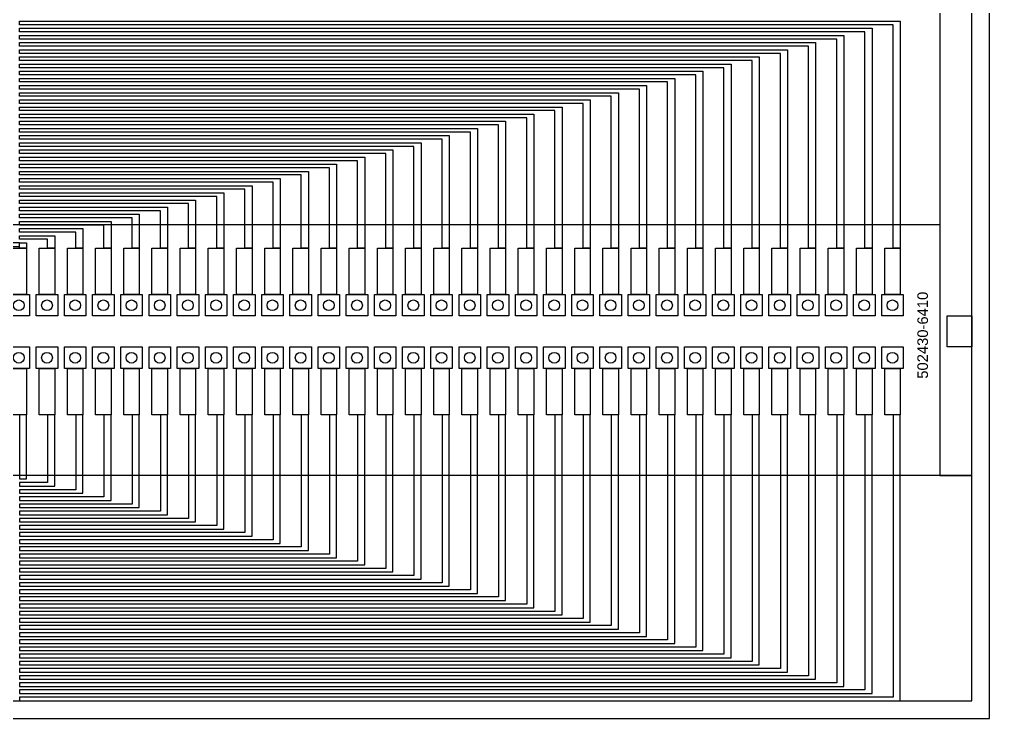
# Model space of a CAD drawing. Header units: inches. Extents: x 67224 to 207569, y -39728 to -14154.
# Drawn here: x 193799 to 207569, y -36054 to -26122 of the extents above; entities that cross this region are included whole.
import ezdxf

# ---------------------------------------------------------------- set-up
doc = ezdxf.new("R2010")
doc.units = ezdxf.units.IN
doc.header["$MEASUREMENT"] = 0
for name, color, linetype in [('board outline', 130, 'Continuous'), ('bottom copper', 160, 'Continuous'), ('bottom solder mask', 94, 'Continuous'), ('drill', 44, 'Continuous'), ('top copper', 10, 'Continuous'), ('top solder mask', 90, 'Continuous')]:
    doc.layers.add(name, color=color, linetype=linetype)
doc.styles.get("Standard").update_dxf_attribs({"font": 'arial.ttf'})

msp = doc.modelspace()

# ---------------------------------------------------------------- linework, layer by layer
at = {"layer": 'board outline'}
msp.add_lwpolyline([(153707, -17028), (153707, -36054), (172370, -36054), (172370, -32904), (188906, -32904), (188906, -36054), (207569, -36054), (207569, -17028), (193980, -17028), (193980, -15974), (167296, -15974), (167296, -17028)], close=True, dxfattribs=at)
at = {"layer": 'bottom copper'}
for points in [[(207315, -32599), (207315, -19822), (206864, -19822), (206864, -32599)], [(206864, -29039), (193158, -29039), (193158, -23558), (206864, -23558)], [(193680, -30030), (193680, -29370), (193900, -29370), (193900, -30030)], [(194080, -30030), (194080, -29370), (194300, -29370), (194300, -30030)], [(194480, -30030), (194480, -29370), (194700, -29370), (194700, -30030)], [(194880, -30030), (194880, -29370), (195100, -29370), (195100, -30030)], [(195280, -30030), (195280, -29370), (195500, -29370), (195500, -30030)], [(195680, -30030), (195680, -29370), (195900, -29370), (195900, -30030)], [(196080, -30030), (196080, -29370), (196300, -29370), (196300, -30030)], [(196480, -30030), (196480, -29370), (196700, -29370), (196700, -30030)], [(196880, -30030), (196880, -29370), (197100, -29370), (197100, -30030)], [(197280, -30030), (197280, -29370), (197500, -29370), (197500, -30030)], [(197680, -30030), (197680, -29370), (197900, -29370), (197900, -30030)], [(198080, -30030), (198080, -29370), (198300, -29370), (198300, -30030)], [(198480, -30030), (198480, -29370), (198700, -29370), (198700, -30030)], [(198880, -30030), (198880, -29370), (199100, -29370), (199100, -30030)], [(199280, -30030), (199280, -29370), (199500, -29370), (199500, -30030)], [(199680, -30030), (199680, -29370), (199900, -29370), (199900, -30030)], [(200080, -30030), (200080, -29370), (200300, -29370), (200300, -30030)], [(200480, -30030), (200480, -29370), (200700, -29370), (200700, -30030)], [(200880, -30030), (200880, -29370), (201100, -29370), (201100, -30030)], [(201280, -30030), (201280, -29370), (201500, -29370), (201500, -30030)], [(201680, -30030), (201680, -29370), (201900, -29370), (201900, -30030)], [(202080, -30030), (202080, -29370), (202300, -29370), (202300, -30030)], [(202480, -30030), (202480, -29370), (202700, -29370), (202700, -30030)], [(202880, -30030), (202880, -29370), (203100, -29370), (203100, -30030)], [(203280, -30030), (203280, -29370), (203500, -29370), (203500, -30030)], [(203680, -30030), (203680, -29370), (203900, -29370), (203900, -30030)], [(204080, -30030), (204080, -29370), (204300, -29370), (204300, -30030)], [(204480, -30030), (204480, -29370), (204700, -29370), (204700, -30030)], [(204880, -30030), (204880, -29370), (205100, -29370), (205100, -30030)], [(205280, -30030), (205280, -29370), (205500, -29370), (205500, -30030)], [(205680, -30030), (205680, -29370), (205900, -29370), (205900, -30030)], [(206080, -30030), (206080, -29370), (206300, -29370), (206300, -30030)], [(193943, -30335), (193638, -30335), (193638, -30030), (193943, -30030)], [(194343, -30335), (194038, -30335), (194038, -30030), (194343, -30030)], [(194743, -30335), (194438, -30335), (194438, -30030), (194743, -30030)], [(195143, -30335), (194838, -30335), (194838, -30030), (195143, -30030)], [(195543, -30335), (195238, -30335), (195238, -30030), (195543, -30030)], [(195943, -30335), (195638, -30335), (195638, -30030), (195943, -30030)], [(196343, -30335), (196038, -30335), (196038, -30030), (196343, -30030)], [(196743, -30335), (196438, -30335), (196438, -30030), (196743, -30030)], [(197143, -30335), (196838, -30335), (196838, -30030), (197143, -30030)], [(197543, -30335), (197238, -30335), (197238, -30030), (197543, -30030)], [(197943, -30335), (197638, -30335), (197638, -30030), (197943, -30030)], [(198343, -30335), (198038, -30335), (198038, -30030), (198343, -30030)], [(198743, -30335), (198438, -30335), (198438, -30030), (198743, -30030)], [(199143, -30335), (198838, -30335), (198838, -30030), (199143, -30030)], [(199543, -30335), (199238, -30335), (199238, -30030), (199543, -30030)], [(199943, -30335), (199638, -30335), (199638, -30030), (199943, -30030)], [(200343, -30335), (200038, -30335), (200038, -30030), (200343, -30030)], [(200743, -30335), (200438, -30335), (200438, -30030), (200743, -30030)], [(201143, -30335), (200838, -30335), (200838, -30030), (201143, -30030)], [(201543, -30335), (201238, -30335), (201238, -30030), (201543, -30030)], [(201943, -30335), (201638, -30335), (201638, -30030), (201943, -30030)], [(202343, -30335), (202038, -30335), (202038, -30030), (202343, -30030)], [(202743, -30335), (202438, -30335), (202438, -30030), (202743, -30030)], [(203143, -30335), (202838, -30335), (202838, -30030), (203143, -30030)], [(203543, -30335), (203238, -30335), (203238, -30030), (203543, -30030)], [(203943, -30335), (203638, -30335), (203638, -30030), (203943, -30030)], [(204343, -30335), (204038, -30335), (204038, -30030), (204343, -30030)], [(204743, -30335), (204438, -30335), (204438, -30030), (204743, -30030)], [(205143, -30335), (204838, -30335), (204838, -30030), (205143, -30030)], [(205543, -30335), (205238, -30335), (205238, -30030), (205543, -30030)], [(205943, -30335), (205638, -30335), (205638, -30030), (205943, -30030)], [(206343, -30335), (206038, -30335), (206038, -30030), (206343, -30030)], [(193943, -31080), (193638, -31080), (193638, -30775), (193943, -30775)], [(194343, -31080), (194038, -31080), (194038, -30775), (194343, -30775)], [(194743, -31080), (194438, -31080), (194438, -30775), (194743, -30775)], [(195143, -31080), (194838, -31080), (194838, -30775), (195143, -30775)], [(195543, -31080), (195238, -31080), (195238, -30775), (195543, -30775)], [(195943, -31080), (195638, -31080), (195638, -30775), (195943, -30775)], [(196343, -31080), (196038, -31080), (196038, -30775), (196343, -30775)], [(196743, -31080), (196438, -31080), (196438, -30775), (196743, -30775)], [(197143, -31080), (196838, -31080), (196838, -30775), (197143, -30775)], [(197543, -31080), (197238, -31080), (197238, -30775), (197543, -30775)], [(197943, -31080), (197638, -31080), (197638, -30775), (197943, -30775)], [(198343, -31080), (198038, -31080), (198038, -30775), (198343, -30775)], [(198743, -31080), (198438, -31080), (198438, -30775), (198743, -30775)], [(199143, -31080), (198838, -31080), (198838, -30775), (199143, -30775)], [(199543, -31080), (199238, -31080), (199238, -30775), (199543, -30775)], [(199943, -31080), (199638, -31080), (199638, -30775), (199943, -30775)], [(200343, -31080), (200038, -31080), (200038, -30775), (200343, -30775)], [(200743, -31080), (200438, -31080), (200438, -30775), (200743, -30775)], [(201143, -31080), (200838, -31080), (200838, -30775), (201143, -30775)], [(201543, -31080), (201238, -31080), (201238, -30775), (201543, -30775)], [(201943, -31080), (201638, -31080), (201638, -30775), (201943, -30775)], [(202343, -31080), (202038, -31080), (202038, -30775), (202343, -30775)], [(202743, -31080), (202438, -31080), (202438, -30775), (202743, -30775)], [(203143, -31080), (202838, -31080), (202838, -30775), (203143, -30775)], [(203543, -31080), (203238, -31080), (203238, -30775), (203543, -30775)], [(203943, -31080), (203638, -31080), (203638, -30775), (203943, -30775)], [(204343, -31080), (204038, -31080), (204038, -30775), (204343, -30775)], [(204743, -31080), (204438, -31080), (204438, -30775), (204743, -30775)], [(205143, -31080), (204838, -31080), (204838, -30775), (205143, -30775)], [(205543, -31080), (205238, -31080), (205238, -30775), (205543, -30775)], [(205943, -31080), (205638, -31080), (205638, -30775), (205943, -30775)], [(206343, -31080), (206038, -31080), (206038, -30775), (206343, -30775)], [(193680, -31740), (193680, -31080), (193900, -31080), (193900, -31740)], [(194080, -31740), (194080, -31080), (194300, -31080), (194300, -31740)], [(194480, -31740), (194480, -31080), (194700, -31080), (194700, -31740)], [(194880, -31740), (194880, -31080), (195100, -31080), (195100, -31740)], [(195280, -31740), (195280, -31080), (195500, -31080), (195500, -31740)], [(195680, -31740), (195680, -31080), (195900, -31080), (195900, -31740)], [(196080, -31740), (196080, -31080), (196300, -31080), (196300, -31740)], [(196480, -31740), (196480, -31080), (196700, -31080), (196700, -31740)], [(196880, -31740), (196880, -31080), (197100, -31080), (197100, -31740)], [(197280, -31740), (197280, -31080), (197500, -31080), (197500, -31740)], [(197680, -31740), (197680, -31080), (197900, -31080), (197900, -31740)], [(198080, -31740), (198080, -31080), (198300, -31080), (198300, -31740)], [(198480, -31740), (198480, -31080), (198700, -31080), (198700, -31740)], [(198880, -31740), (198880, -31080), (199100, -31080), (199100, -31740)], [(199280, -31740), (199280, -31080), (199500, -31080), (199500, -31740)], [(199680, -31740), (199680, -31080), (199900, -31080), (199900, -31740)], [(200080, -31740), (200080, -31080), (200300, -31080), (200300, -31740)], [(200480, -31740), (200480, -31080), (200700, -31080), (200700, -31740)], [(200880, -31740), (200880, -31080), (201100, -31080), (201100, -31740)], [(201280, -31740), (201280, -31080), (201500, -31080), (201500, -31740)], [(201680, -31740), (201680, -31080), (201900, -31080), (201900, -31740)], [(202080, -31740), (202080, -31080), (202300, -31080), (202300, -31740)], [(202480, -31740), (202480, -31080), (202700, -31080), (202700, -31740)], [(202880, -31740), (202880, -31080), (203100, -31080), (203100, -31740)], [(203280, -31740), (203280, -31080), (203500, -31080), (203500, -31740)], [(203680, -31740), (203680, -31080), (203900, -31080), (203900, -31740)], [(204080, -31740), (204080, -31080), (204300, -31080), (204300, -31740)], [(204480, -31740), (204480, -31080), (204700, -31080), (204700, -31740)], [(204880, -31740), (204880, -31080), (205100, -31080), (205100, -31740)], [(205280, -31740), (205280, -31080), (205500, -31080), (205500, -31740)], [(205680, -31740), (205680, -31080), (205900, -31080), (205900, -31740)], [(206080, -31740), (206080, -31080), (206300, -31080), (206300, -31740)], [(207315, -32599), (189211, -32599), (189211, -35800), (207315, -35800)]]:
    msp.add_lwpolyline(points, close=True, dxfattribs=at)
at = {"layer": 'bottom solder mask'}
for points in [[(193680, -30030), (193680, -29370), (193900, -29370), (193900, -30030)], [(194080, -30030), (194080, -29370), (194300, -29370), (194300, -30030)], [(194480, -30030), (194480, -29370), (194700, -29370), (194700, -30030)], [(194880, -30030), (194880, -29370), (195100, -29370), (195100, -30030)], [(195280, -30030), (195280, -29370), (195500, -29370), (195500, -30030)], [(195680, -30030), (195680, -29370), (195900, -29370), (195900, -30030)], [(196080, -30030), (196080, -29370), (196300, -29370), (196300, -30030)], [(196480, -30030), (196480, -29370), (196700, -29370), (196700, -30030)], [(196880, -30030), (196880, -29370), (197100, -29370), (197100, -30030)], [(197280, -30030), (197280, -29370), (197500, -29370), (197500, -30030)], [(197680, -30030), (197680, -29370), (197900, -29370), (197900, -30030)], [(198080, -30030), (198080, -29370), (198300, -29370), (198300, -30030)], [(198480, -30030), (198480, -29370), (198700, -29370), (198700, -30030)], [(198880, -30030), (198880, -29370), (199100, -29370), (199100, -30030)], [(199280, -30030), (199280, -29370), (199500, -29370), (199500, -30030)], [(199680, -30030), (199680, -29370), (199900, -29370), (199900, -30030)], [(200080, -30030), (200080, -29370), (200300, -29370), (200300, -30030)], [(200480, -30030), (200480, -29370), (200700, -29370), (200700, -30030)], [(200880, -30030), (200880, -29370), (201100, -29370), (201100, -30030)], [(201280, -30030), (201280, -29370), (201500, -29370), (201500, -30030)], [(201680, -30030), (201680, -29370), (201900, -29370), (201900, -30030)], [(202080, -30030), (202080, -29370), (202300, -29370), (202300, -30030)], [(202480, -30030), (202480, -29370), (202700, -29370), (202700, -30030)], [(202880, -30030), (202880, -29370), (203100, -29370), (203100, -30030)], [(203280, -30030), (203280, -29370), (203500, -29370), (203500, -30030)], [(203680, -30030), (203680, -29370), (203900, -29370), (203900, -30030)], [(204080, -30030), (204080, -29370), (204300, -29370), (204300, -30030)], [(204480, -30030), (204480, -29370), (204700, -29370), (204700, -30030)], [(204880, -30030), (204880, -29370), (205100, -29370), (205100, -30030)], [(205280, -30030), (205280, -29370), (205500, -29370), (205500, -30030)], [(205680, -30030), (205680, -29370), (205900, -29370), (205900, -30030)], [(206080, -30030), (206080, -29370), (206300, -29370), (206300, -30030)], [(207315, -30335), (207315, -30775), (206965, -30775), (206965, -30335)], [(193680, -31740), (193680, -31080), (193900, -31080), (193900, -31740)], [(194080, -31740), (194080, -31080), (194300, -31080), (194300, -31740)], [(194480, -31740), (194480, -31080), (194700, -31080), (194700, -31740)], [(194880, -31740), (194880, -31080), (195100, -31080), (195100, -31740)], [(195280, -31740), (195280, -31080), (195500, -31080), (195500, -31740)], [(195680, -31740), (195680, -31080), (195900, -31080), (195900, -31740)], [(196080, -31740), (196080, -31080), (196300, -31080), (196300, -31740)], [(196480, -31740), (196480, -31080), (196700, -31080), (196700, -31740)], [(196880, -31740), (196880, -31080), (197100, -31080), (197100, -31740)], [(197280, -31740), (197280, -31080), (197500, -31080), (197500, -31740)], [(197680, -31740), (197680, -31080), (197900, -31080), (197900, -31740)], [(198080, -31740), (198080, -31080), (198300, -31080), (198300, -31740)], [(198480, -31740), (198480, -31080), (198700, -31080), (198700, -31740)], [(198880, -31740), (198880, -31080), (199100, -31080), (199100, -31740)], [(199280, -31740), (199280, -31080), (199500, -31080), (199500, -31740)], [(199680, -31740), (199680, -31080), (199900, -31080), (199900, -31740)], [(200080, -31740), (200080, -31080), (200300, -31080), (200300, -31740)], [(200480, -31740), (200480, -31080), (200700, -31080), (200700, -31740)], [(200880, -31740), (200880, -31080), (201100, -31080), (201100, -31740)], [(201280, -31740), (201280, -31080), (201500, -31080), (201500, -31740)], [(201680, -31740), (201680, -31080), (201900, -31080), (201900, -31740)], [(202080, -31740), (202080, -31080), (202300, -31080), (202300, -31740)], [(202480, -31740), (202480, -31080), (202700, -31080), (202700, -31740)], [(202880, -31740), (202880, -31080), (203100, -31080), (203100, -31740)], [(203280, -31740), (203280, -31080), (203500, -31080), (203500, -31740)], [(203680, -31740), (203680, -31080), (203900, -31080), (203900, -31740)], [(204080, -31740), (204080, -31080), (204300, -31080), (204300, -31740)], [(204480, -31740), (204480, -31080), (204700, -31080), (204700, -31740)], [(204880, -31740), (204880, -31080), (205100, -31080), (205100, -31740)], [(205280, -31740), (205280, -31080), (205500, -31080), (205500, -31740)], [(205680, -31740), (205680, -31080), (205900, -31080), (205900, -31740)], [(206080, -31740), (206080, -31080), (206300, -31080), (206300, -31740)]]:
    msp.add_lwpolyline(points, close=True, dxfattribs=at)
at = {"layer": 'drill'}
for centre in [(193790, -30183), (194190, -30183), (194590, -30183), (194990, -30183), (195390, -30183), (195790, -30183), (196190, -30183), (196590, -30183), (196990, -30183), (197390, -30183), (197790, -30183), (198190, -30183), (198590, -30183), (198990, -30183), (199390, -30183), (199790, -30183), (200190, -30183), (200590, -30183), (200990, -30183), (201390, -30183), (201790, -30183), (202190, -30183), (202590, -30183), (202990, -30183), (203390, -30183), (203790, -30183), (204190, -30183), (204590, -30183), (204990, -30183), (205390, -30183), (205790, -30183), (206190, -30183), (193790, -30928), (194190, -30928), (194590, -30928), (194990, -30928), (195390, -30928), (195790, -30928), (196190, -30928), (196590, -30928), (196990, -30928), (197390, -30928), (197790, -30928), (198190, -30928), (198590, -30928), (198990, -30928), (199390, -30928), (199790, -30928), (200190, -30928), (200590, -30928), (200990, -30928), (201390, -30928), (201790, -30928), (202190, -30928), (202590, -30928), (202990, -30928), (203390, -30928), (203790, -30928), (204190, -30928), (204590, -30928), (204990, -30928), (205390, -30928), (205790, -30928), (206190, -30928)]:
    msp.add_circle(centre, 76.2, dxfattribs=at)
at = {"layer": 'top copper'}
for points in [[(206300, -29370), (206199, -29370), (206199, -26198), (193799, -26198), (193799, -26148), (206300, -26148)], [(205900, -29370), (205799, -29370), (205799, -26300), (193799, -26300), (193799, -26249), (205900, -26249)], [(205500, -29370), (205399, -29370), (205399, -26402), (193799, -26402), (193799, -26351), (205500, -26351)], [(205100, -29370), (204999, -29370), (204999, -26503), (193799, -26503), (193799, -26452), (205100, -26452)], [(204700, -29370), (204599, -29370), (204599, -26605), (193799, -26605), (193799, -26554), (204700, -26554)], [(204300, -29370), (204199, -29370), (204199, -26706), (193799, -26706), (193799, -26656), (204300, -26656)], [(203900, -29370), (203799, -29370), (203799, -26808), (193799, -26808), (193799, -26757), (203900, -26757)], [(203500, -29370), (203399, -29370), (203399, -26910), (193799, -26910), (193799, -26859), (203500, -26859)], [(203100, -29370), (202999, -29370), (202999, -27011), (193799, -27011), (193799, -26960), (203100, -26960)], [(202700, -29370), (202599, -29370), (202599, -27113), (193799, -27113), (193799, -27062), (202700, -27062)], [(202300, -29370), (202199, -29370), (202199, -27214), (193799, -27214), (193799, -27164), (202300, -27164)], [(201900, -29370), (201799, -29370), (201799, -27316), (193799, -27316), (193799, -27265), (201900, -27265)], [(201500, -29370), (201399, -29370), (201399, -27418), (193799, -27418), (193799, -27367), (201500, -27367)], [(201100, -29370), (200999, -29370), (200999, -27519), (193799, -27519), (193799, -27468), (201100, -27468)], [(200700, -29370), (200599, -29370), (200599, -27621), (193799, -27621), (193799, -27570), (200700, -27570)], [(200300, -29370), (200199, -29370), (200199, -27722), (193799, -27722), (193799, -27672), (200300, -27672)], [(199900, -29370), (199799, -29370), (199799, -27824), (193799, -27824), (193799, -27773), (199900, -27773)], [(199500, -29370), (199399, -29370), (199399, -27926), (193799, -27926), (193799, -27875), (199500, -27875)], [(199100, -29370), (198999, -29370), (198999, -28027), (193799, -28027), (193799, -27976), (199100, -27976)], [(198700, -29370), (198599, -29370), (198599, -28129), (193799, -28129), (193799, -28078), (198700, -28078)], [(198300, -29370), (198199, -29370), (198199, -28230), (193799, -28230), (193799, -28180), (198300, -28180)], [(197900, -29370), (197799, -29370), (197799, -28332), (193799, -28332), (193799, -28281), (197900, -28281)], [(197500, -29370), (197399, -29370), (197399, -28434), (193799, -28434), (193799, -28383), (197500, -28383)], [(197100, -29370), (196999, -29370), (196999, -28535), (193799, -28535), (193799, -28484), (197100, -28484)], [(196700, -29370), (196599, -29370), (196599, -28637), (193799, -28637), (193799, -28586), (196700, -28586)], [(196300, -29370), (196199, -29370), (196199, -28738), (193799, -28738), (193799, -28688), (196300, -28688)], [(195900, -29370), (195799, -29370), (195799, -28840), (193799, -28840), (193799, -28789), (195900, -28789)], [(195500, -29370), (195399, -29370), (195399, -28942), (193799, -28942), (193799, -28891), (195500, -28891)], [(195100, -29370), (194999, -29370), (194999, -29043), (193799, -29043), (193799, -28992), (195100, -28992)], [(194700, -29370), (194599, -29370), (194599, -29145), (193799, -29145), (193799, -29094), (194700, -29094)], [(193799, -29297), (187020, -29297), (187020, -29348), (193799, -29348)], [(194300, -29370), (194199, -29370), (194199, -29246), (193799, -29246), (193799, -29196), (194300, -29196)], [(193900, -29370), (193799, -29370), (193799, -29348), (193799, -29348), (193799, -29297), (193900, -29297)], [(193680, -30030), (193680, -29370), (193900, -29370), (193900, -30030)], [(194080, -30030), (194080, -29370), (194300, -29370), (194300, -30030)], [(194480, -30030), (194480, -29370), (194700, -29370), (194700, -30030)], [(194880, -30030), (194880, -29370), (195100, -29370), (195100, -30030)], [(195280, -30030), (195280, -29370), (195500, -29370), (195500, -30030)], [(195680, -30030), (195680, -29370), (195900, -29370), (195900, -30030)], [(196080, -30030), (196080, -29370), (196300, -29370), (196300, -30030)], [(196480, -30030), (196480, -29370), (196700, -29370), (196700, -30030)], [(196880, -30030), (196880, -29370), (197100, -29370), (197100, -30030)], [(197280, -30030), (197280, -29370), (197500, -29370), (197500, -30030)], [(197680, -30030), (197680, -29370), (197900, -29370), (197900, -30030)], [(198080, -30030), (198080, -29370), (198300, -29370), (198300, -30030)], [(198480, -30030), (198480, -29370), (198700, -29370), (198700, -30030)], [(198880, -30030), (198880, -29370), (199100, -29370), (199100, -30030)], [(199280, -30030), (199280, -29370), (199500, -29370), (199500, -30030)], [(199680, -30030), (199680, -29370), (199900, -29370), (199900, -30030)], [(200080, -30030), (200080, -29370), (200300, -29370), (200300, -30030)], [(200480, -30030), (200480, -29370), (200700, -29370), (200700, -30030)], [(200880, -30030), (200880, -29370), (201100, -29370), (201100, -30030)], [(201280, -30030), (201280, -29370), (201500, -29370), (201500, -30030)], [(201680, -30030), (201680, -29370), (201900, -29370), (201900, -30030)], [(202080, -30030), (202080, -29370), (202300, -29370), (202300, -30030)], [(202480, -30030), (202480, -29370), (202700, -29370), (202700, -30030)], [(202880, -30030), (202880, -29370), (203100, -29370), (203100, -30030)], [(203280, -30030), (203280, -29370), (203500, -29370), (203500, -30030)], [(203680, -30030), (203680, -29370), (203900, -29370), (203900, -30030)], [(204080, -30030), (204080, -29370), (204300, -29370), (204300, -30030)], [(204480, -30030), (204480, -29370), (204700, -29370), (204700, -30030)], [(204880, -30030), (204880, -29370), (205100, -29370), (205100, -30030)], [(205280, -30030), (205280, -29370), (205500, -29370), (205500, -30030)], [(205680, -30030), (205680, -29370), (205900, -29370), (205900, -30030)], [(206080, -30030), (206080, -29370), (206300, -29370), (206300, -30030)], [(193943, -30335), (193638, -30335), (193638, -30030), (193943, -30030)], [(194343, -30335), (194038, -30335), (194038, -30030), (194343, -30030)], [(194743, -30335), (194438, -30335), (194438, -30030), (194743, -30030)], [(195143, -30335), (194838, -30335), (194838, -30030), (195143, -30030)], [(195543, -30335), (195238, -30335), (195238, -30030), (195543, -30030)], [(195943, -30335), (195638, -30335), (195638, -30030), (195943, -30030)], [(196343, -30335), (196038, -30335), (196038, -30030), (196343, -30030)], [(196743, -30335), (196438, -30335), (196438, -30030), (196743, -30030)], [(197143, -30335), (196838, -30335), (196838, -30030), (197143, -30030)], [(197543, -30335), (197238, -30335), (197238, -30030), (197543, -30030)], [(197943, -30335), (197638, -30335), (197638, -30030), (197943, -30030)], [(198343, -30335), (198038, -30335), (198038, -30030), (198343, -30030)], [(198743, -30335), (198438, -30335), (198438, -30030), (198743, -30030)], [(199143, -30335), (198838, -30335), (198838, -30030), (199143, -30030)], [(199543, -30335), (199238, -30335), (199238, -30030), (199543, -30030)], [(199943, -30335), (199638, -30335), (199638, -30030), (199943, -30030)], [(200343, -30335), (200038, -30335), (200038, -30030), (200343, -30030)], [(200743, -30335), (200438, -30335), (200438, -30030), (200743, -30030)], [(201143, -30335), (200838, -30335), (200838, -30030), (201143, -30030)], [(201543, -30335), (201238, -30335), (201238, -30030), (201543, -30030)], [(201943, -30335), (201638, -30335), (201638, -30030), (201943, -30030)], [(202343, -30335), (202038, -30335), (202038, -30030), (202343, -30030)], [(202743, -30335), (202438, -30335), (202438, -30030), (202743, -30030)], [(203143, -30335), (202838, -30335), (202838, -30030), (203143, -30030)], [(203543, -30335), (203238, -30335), (203238, -30030), (203543, -30030)], [(203943, -30335), (203638, -30335), (203638, -30030), (203943, -30030)], [(204343, -30335), (204038, -30335), (204038, -30030), (204343, -30030)], [(204743, -30335), (204438, -30335), (204438, -30030), (204743, -30030)], [(205143, -30335), (204838, -30335), (204838, -30030), (205143, -30030)], [(205543, -30335), (205238, -30335), (205238, -30030), (205543, -30030)], [(205943, -30335), (205638, -30335), (205638, -30030), (205943, -30030)], [(206343, -30335), (206038, -30335), (206038, -30030), (206343, -30030)], [(206965, -30775), (206965, -30335), (207315, -30335), (207315, -30775)], [(193943, -31080), (193638, -31080), (193638, -30775), (193943, -30775)], [(194343, -31080), (194038, -31080), (194038, -30775), (194343, -30775)], [(194743, -31080), (194438, -31080), (194438, -30775), (194743, -30775)], [(195143, -31080), (194838, -31080), (194838, -30775), (195143, -30775)], [(195543, -31080), (195238, -31080), (195238, -30775), (195543, -30775)], [(195943, -31080), (195638, -31080), (195638, -30775), (195943, -30775)], [(196343, -31080), (196038, -31080), (196038, -30775), (196343, -30775)], [(196743, -31080), (196438, -31080), (196438, -30775), (196743, -30775)], [(197143, -31080), (196838, -31080), (196838, -30775), (197143, -30775)], [(197543, -31080), (197238, -31080), (197238, -30775), (197543, -30775)], [(197943, -31080), (197638, -31080), (197638, -30775), (197943, -30775)], [(198343, -31080), (198038, -31080), (198038, -30775), (198343, -30775)], [(198743, -31080), (198438, -31080), (198438, -30775), (198743, -30775)], [(199143, -31080), (198838, -31080), (198838, -30775), (199143, -30775)], [(199543, -31080), (199238, -31080), (199238, -30775), (199543, -30775)], [(199943, -31080), (199638, -31080), (199638, -30775), (199943, -30775)], [(200343, -31080), (200038, -31080), (200038, -30775), (200343, -30775)], [(200743, -31080), (200438, -31080), (200438, -30775), (200743, -30775)], [(201143, -31080), (200838, -31080), (200838, -30775), (201143, -30775)], [(201543, -31080), (201238, -31080), (201238, -30775), (201543, -30775)], [(201943, -31080), (201638, -31080), (201638, -30775), (201943, -30775)], [(202343, -31080), (202038, -31080), (202038, -30775), (202343, -30775)], [(202743, -31080), (202438, -31080), (202438, -30775), (202743, -30775)], [(203143, -31080), (202838, -31080), (202838, -30775), (203143, -30775)], [(203543, -31080), (203238, -31080), (203238, -30775), (203543, -30775)], [(203943, -31080), (203638, -31080), (203638, -30775), (203943, -30775)], [(204343, -31080), (204038, -31080), (204038, -30775), (204343, -30775)], [(204743, -31080), (204438, -31080), (204438, -30775), (204743, -30775)], [(205143, -31080), (204838, -31080), (204838, -30775), (205143, -30775)], [(205543, -31080), (205238, -31080), (205238, -30775), (205543, -30775)], [(205943, -31080), (205638, -31080), (205638, -30775), (205943, -30775)], [(206343, -31080), (206038, -31080), (206038, -30775), (206343, -30775)], [(193680, -31740), (193680, -31080), (193900, -31080), (193900, -31740)], [(194080, -31740), (194080, -31080), (194300, -31080), (194300, -31740)], [(194480, -31740), (194480, -31080), (194700, -31080), (194700, -31740)], [(194880, -31740), (194880, -31080), (195100, -31080), (195100, -31740)], [(195280, -31740), (195280, -31080), (195500, -31080), (195500, -31740)], [(195680, -31740), (195680, -31080), (195900, -31080), (195900, -31740)], [(196080, -31740), (196080, -31080), (196300, -31080), (196300, -31740)], [(196480, -31740), (196480, -31080), (196700, -31080), (196700, -31740)], [(196880, -31740), (196880, -31080), (197100, -31080), (197100, -31740)], [(197280, -31740), (197280, -31080), (197500, -31080), (197500, -31740)], [(197680, -31740), (197680, -31080), (197900, -31080), (197900, -31740)], [(198080, -31740), (198080, -31080), (198300, -31080), (198300, -31740)], [(198480, -31740), (198480, -31080), (198700, -31080), (198700, -31740)], [(198880, -31740), (198880, -31080), (199100, -31080), (199100, -31740)], [(199280, -31740), (199280, -31080), (199500, -31080), (199500, -31740)], [(199680, -31740), (199680, -31080), (199900, -31080), (199900, -31740)], [(200080, -31740), (200080, -31080), (200300, -31080), (200300, -31740)], [(200480, -31740), (200480, -31080), (200700, -31080), (200700, -31740)], [(200880, -31740), (200880, -31080), (201100, -31080), (201100, -31740)], [(201280, -31740), (201280, -31080), (201500, -31080), (201500, -31740)], [(201680, -31740), (201680, -31080), (201900, -31080), (201900, -31740)], [(202080, -31740), (202080, -31080), (202300, -31080), (202300, -31740)], [(202480, -31740), (202480, -31080), (202700, -31080), (202700, -31740)], [(202880, -31740), (202880, -31080), (203100, -31080), (203100, -31740)], [(203280, -31740), (203280, -31080), (203500, -31080), (203500, -31740)], [(203680, -31740), (203680, -31080), (203900, -31080), (203900, -31740)], [(204080, -31740), (204080, -31080), (204300, -31080), (204300, -31740)], [(204480, -31740), (204480, -31080), (204700, -31080), (204700, -31740)], [(204880, -31740), (204880, -31080), (205100, -31080), (205100, -31740)], [(205280, -31740), (205280, -31080), (205500, -31080), (205500, -31740)], [(205680, -31740), (205680, -31080), (205900, -31080), (205900, -31740)], [(206080, -31740), (206080, -31080), (206300, -31080), (206300, -31740)], [(193900, -31740), (193799, -31740), (193799, -32599), (193799, -32599), (193799, -32650), (193900, -32650)], [(194300, -31740), (194199, -31740), (194199, -32701), (193799, -32701), (193799, -32752), (194300, -32752)], [(194700, -31740), (194599, -31740), (194599, -32802), (193799, -32802), (193799, -32853), (194700, -32853)], [(195100, -31740), (194999, -31740), (194999, -32904), (193799, -32904), (193799, -32955), (195100, -32955)], [(195500, -31740), (195399, -31740), (195399, -33006), (193799, -33006), (193799, -33056), (195500, -33056)], [(195900, -31740), (195799, -31740), (195799, -33107), (193799, -33107), (193799, -33158), (195900, -33158)], [(196300, -31740), (196199, -31740), (196199, -33209), (193799, -33209), (193799, -33260), (196300, -33260)], [(196700, -31740), (196599, -31740), (196599, -33310), (193799, -33310), (193799, -33361), (196700, -33361)], [(197100, -31740), (196999, -31740), (196999, -33412), (193799, -33412), (193799, -33463), (197100, -33463)], [(197500, -31740), (197399, -31740), (197399, -33514), (193799, -33514), (193799, -33564), (197500, -33564)], [(197900, -31740), (197799, -31740), (197799, -33615), (193799, -33615), (193799, -33666), (197900, -33666)], [(198300, -31740), (198199, -31740), (198199, -33717), (193799, -33717), (193799, -33768), (198300, -33768)], [(198700, -31740), (198599, -31740), (198599, -33818), (193799, -33818), (193799, -33869), (198700, -33869)], [(199100, -31740), (198999, -31740), (198999, -33920), (193799, -33920), (193799, -33971), (199100, -33971)], [(199500, -31740), (199399, -31740), (199399, -34022), (193799, -34022), (193799, -34072), (199500, -34072)], [(199900, -31740), (199799, -31740), (199799, -34123), (193799, -34123), (193799, -34174), (199900, -34174)], [(200300, -31740), (200199, -31740), (200199, -34225), (193799, -34225), (193799, -34276), (200300, -34276)], [(200700, -31740), (200599, -31740), (200599, -34326), (193799, -34326), (193799, -34377), (200700, -34377)], [(201100, -31740), (200999, -31740), (200999, -34428), (193799, -34428), (193799, -34479), (201100, -34479)], [(201500, -31740), (201399, -31740), (201399, -34530), (193799, -34530), (193799, -34580), (201500, -34580)], [(201900, -31740), (201799, -31740), (201799, -34631), (193799, -34631), (193799, -34682), (201900, -34682)], [(202300, -31740), (202199, -31740), (202199, -34733), (193799, -34733), (193799, -34784), (202300, -34784)], [(202700, -31740), (202599, -31740), (202599, -34834), (193799, -34834), (193799, -34885), (202700, -34885)], [(203100, -31740), (202999, -31740), (202999, -34936), (193799, -34936), (193799, -34987), (203100, -34987)], [(203500, -31740), (203399, -31740), (203399, -35038), (193799, -35038), (193799, -35088), (203500, -35088)], [(203900, -31740), (203799, -31740), (203799, -35139), (193799, -35139), (193799, -35190), (203900, -35190)], [(204300, -31740), (204199, -31740), (204199, -35241), (193799, -35241), (193799, -35292), (204300, -35292)], [(204700, -31740), (204599, -31740), (204599, -35342), (193799, -35342), (193799, -35393), (204700, -35393)], [(205100, -31740), (204999, -31740), (204999, -35444), (193799, -35444), (193799, -35495), (205100, -35495)], [(205500, -31740), (205399, -31740), (205399, -35546), (193799, -35546), (193799, -35596), (205500, -35596)], [(205900, -31740), (205799, -31740), (205799, -35647), (193799, -35647), (193799, -35698), (205900, -35698)], [(206300, -31740), (206199, -31740), (206199, -35749), (193799, -35749), (193799, -35800), (206300, -35800)]]:
    msp.add_lwpolyline(points, close=True, dxfattribs=at)
at = {"layer": 'top solder mask'}
for points in [[(193680, -30030), (193680, -29370), (193900, -29370), (193900, -30030)], [(194080, -30030), (194080, -29370), (194300, -29370), (194300, -30030)], [(194480, -30030), (194480, -29370), (194700, -29370), (194700, -30030)], [(194880, -30030), (194880, -29370), (195100, -29370), (195100, -30030)], [(195280, -30030), (195280, -29370), (195500, -29370), (195500, -30030)], [(195680, -30030), (195680, -29370), (195900, -29370), (195900, -30030)], [(196080, -30030), (196080, -29370), (196300, -29370), (196300, -30030)], [(196480, -30030), (196480, -29370), (196700, -29370), (196700, -30030)], [(196880, -30030), (196880, -29370), (197100, -29370), (197100, -30030)], [(197280, -30030), (197280, -29370), (197500, -29370), (197500, -30030)], [(197680, -30030), (197680, -29370), (197900, -29370), (197900, -30030)], [(198080, -30030), (198080, -29370), (198300, -29370), (198300, -30030)], [(198480, -30030), (198480, -29370), (198700, -29370), (198700, -30030)], [(198880, -30030), (198880, -29370), (199100, -29370), (199100, -30030)], [(199280, -30030), (199280, -29370), (199500, -29370), (199500, -30030)], [(199680, -30030), (199680, -29370), (199900, -29370), (199900, -30030)], [(200080, -30030), (200080, -29370), (200300, -29370), (200300, -30030)], [(200480, -30030), (200480, -29370), (200700, -29370), (200700, -30030)], [(200880, -30030), (200880, -29370), (201100, -29370), (201100, -30030)], [(201280, -30030), (201280, -29370), (201500, -29370), (201500, -30030)], [(201680, -30030), (201680, -29370), (201900, -29370), (201900, -30030)], [(202080, -30030), (202080, -29370), (202300, -29370), (202300, -30030)], [(202480, -30030), (202480, -29370), (202700, -29370), (202700, -30030)], [(202880, -30030), (202880, -29370), (203100, -29370), (203100, -30030)], [(203280, -30030), (203280, -29370), (203500, -29370), (203500, -30030)], [(203680, -30030), (203680, -29370), (203900, -29370), (203900, -30030)], [(204080, -30030), (204080, -29370), (204300, -29370), (204300, -30030)], [(204480, -30030), (204480, -29370), (204700, -29370), (204700, -30030)], [(204880, -30030), (204880, -29370), (205100, -29370), (205100, -30030)], [(205280, -30030), (205280, -29370), (205500, -29370), (205500, -30030)], [(205680, -30030), (205680, -29370), (205900, -29370), (205900, -30030)], [(206080, -30030), (206080, -29370), (206300, -29370), (206300, -30030)], [(206965, -30775), (206965, -30335), (207315, -30335), (207315, -30775)], [(193680, -31740), (193680, -31080), (193900, -31080), (193900, -31740)], [(194080, -31740), (194080, -31080), (194300, -31080), (194300, -31740)], [(194480, -31740), (194480, -31080), (194700, -31080), (194700, -31740)], [(194880, -31740), (194880, -31080), (195100, -31080), (195100, -31740)], [(195280, -31740), (195280, -31080), (195500, -31080), (195500, -31740)], [(195680, -31740), (195680, -31080), (195900, -31080), (195900, -31740)], [(196080, -31740), (196080, -31080), (196300, -31080), (196300, -31740)], [(196480, -31740), (196480, -31080), (196700, -31080), (196700, -31740)], [(196880, -31740), (196880, -31080), (197100, -31080), (197100, -31740)], [(197280, -31740), (197280, -31080), (197500, -31080), (197500, -31740)], [(197680, -31740), (197680, -31080), (197900, -31080), (197900, -31740)], [(198080, -31740), (198080, -31080), (198300, -31080), (198300, -31740)], [(198480, -31740), (198480, -31080), (198700, -31080), (198700, -31740)], [(198880, -31740), (198880, -31080), (199100, -31080), (199100, -31740)], [(199280, -31740), (199280, -31080), (199500, -31080), (199500, -31740)], [(199680, -31740), (199680, -31080), (199900, -31080), (199900, -31740)], [(200080, -31740), (200080, -31080), (200300, -31080), (200300, -31740)], [(200480, -31740), (200480, -31080), (200700, -31080), (200700, -31740)], [(200880, -31740), (200880, -31080), (201100, -31080), (201100, -31740)], [(201280, -31740), (201280, -31080), (201500, -31080), (201500, -31740)], [(201680, -31740), (201680, -31080), (201900, -31080), (201900, -31740)], [(202080, -31740), (202080, -31080), (202300, -31080), (202300, -31740)], [(202480, -31740), (202480, -31080), (202700, -31080), (202700, -31740)], [(202880, -31740), (202880, -31080), (203100, -31080), (203100, -31740)], [(203280, -31740), (203280, -31080), (203500, -31080), (203500, -31740)], [(203680, -31740), (203680, -31080), (203900, -31080), (203900, -31740)], [(204080, -31740), (204080, -31080), (204300, -31080), (204300, -31740)], [(204480, -31740), (204480, -31080), (204700, -31080), (204700, -31740)], [(204880, -31740), (204880, -31080), (205100, -31080), (205100, -31740)], [(205280, -31740), (205280, -31080), (205500, -31080), (205500, -31740)], [(205680, -31740), (205680, -31080), (205900, -31080), (205900, -31740)], [(206080, -31740), (206080, -31080), (206300, -31080), (206300, -31740)]]:
    msp.add_lwpolyline(points, close=True, dxfattribs=at)

# ---------------------------------------------------------------- texts
at = {"insert": (206544, -31226), "char_height": 150, "width": 4405.41, "attachment_point": 1, "rotation": 90}
msp.add_mtext('502430-6410', dxfattribs=at)
msp.add_mtext('502430-6410', dxfattribs=at)

doc.saveas('drawing.dxf')
